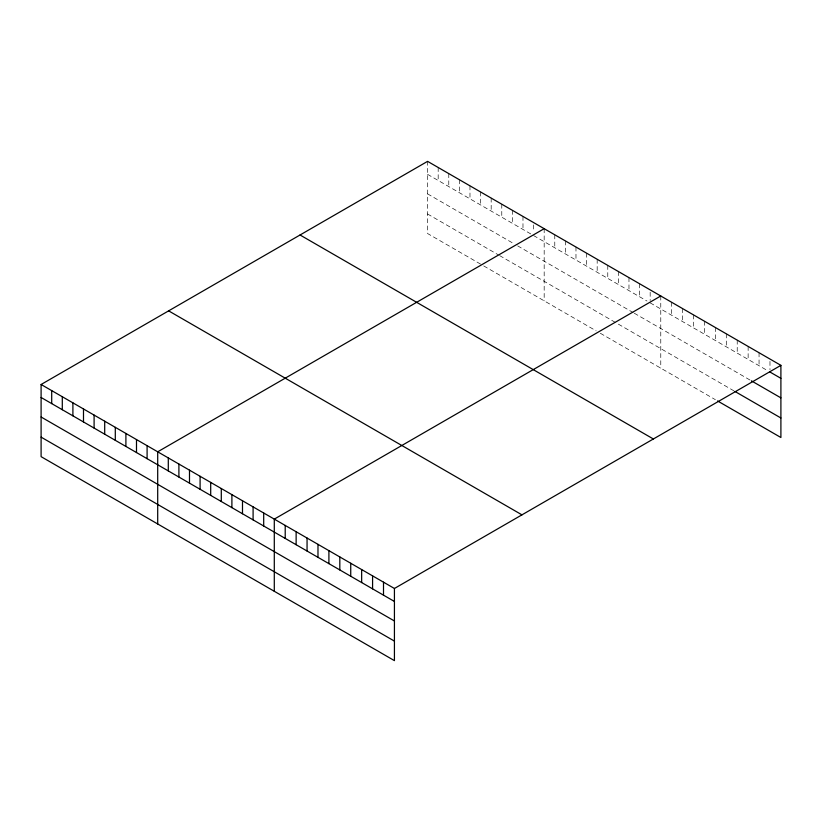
<?xml version="1.0" encoding="UTF-8"?>
<svg xmlns="http://www.w3.org/2000/svg" width="822" height="822" viewBox="0 0 822 822"><rect width="100%" height="100%" fill="white"/><g stroke="black" fill="none" stroke-linecap="round" stroke-linejoin="round"><path stroke-width="0.62" stroke-dasharray="4.11 3.08" d="M427.574 174.346L531.454 234.321M533.57 235.544L646.986 301.027M650.171 302.856L767.799 370.773M427.574 193.879L512.373 242.829M517.675 245.891L633.207 312.596M634.276 313.213L750.322 380.206M427.574 213.997L498.594 254.995M499.653 255.611L616.253 322.923M618.37 324.145L733.943 390.871M480.572 264.119L427.574 233.52L427.574 161.359M483.757 265.958L596.114 330.824M600.348 333.27L715.376 399.677M769.978 361.403L769.978 369.674M759.055 352.741L759.055 365.728M748.133 346.432L748.133 359.42M737.221 340.123L737.221 353.121M726.299 333.824L726.299 346.812M715.376 327.516L715.376 340.503M704.454 321.217L704.454 334.205M693.532 314.908L693.532 327.896M682.609 308.599L682.609 321.587M671.687 302.301L671.687 315.288M660.775 295.992L660.775 368.153M650.171 292.231L650.171 300.503M639.567 283.754L639.567 296.742M628.974 277.63L628.974 290.618M618.37 271.517L618.37 284.504M607.777 265.393L607.777 278.381M597.173 259.269L597.173 272.267M586.569 253.155L586.569 266.143M575.975 247.032L575.975 260.019M565.372 240.918L565.372 253.906M554.778 234.794L554.778 247.782M544.174 228.68L544.174 300.842M533.57 224.92L533.57 231.999M522.977 216.433L522.977 229.42M512.373 210.319L512.373 223.307M501.78 204.195L501.78 217.183M491.176 198.081L491.176 211.069M480.572 191.958L480.572 204.945M469.978 185.834L469.978 198.821M459.375 179.72L459.375 192.708M448.781 173.596L448.781 186.584M438.177 167.483L438.177 180.47"/><path stroke-width="1.23" d="M41.1 384.49L394.426 588.48L394.426 660.641L41.1 456.652L41.1 384.49L427.574 161.359L780.9 365.348L780.9 437.51L717.555 400.941M544.174 228.68L157.701 451.802L157.701 523.963M660.775 295.992L274.291 519.124L274.291 591.285M394.426 588.48L780.9 365.348M769.978 372.027L780.9 378.336M751.411 380.843L780.9 397.869M735.032 391.498L780.9 417.987M300.04 234.989L653.367 438.979M168.633 310.86L521.96 514.849M41.1 397.478L394.426 601.468M41.1 417.001L394.426 620.99M41.1 437.129L394.426 641.109M383.504 582.171L383.504 595.159M372.582 575.873L372.582 588.86M361.659 569.564L361.659 582.551M350.737 563.255L350.737 576.243M339.815 556.956L339.815 569.944M328.903 550.648L328.903 563.635M317.98 544.339L317.98 557.326M307.058 538.04L307.058 551.028M296.136 531.731L296.136 544.719M285.213 525.422L285.213 538.42M263.698 513L263.698 525.988M253.094 506.886L253.094 519.874M242.49 500.762L242.49 513.75M231.896 494.639L231.896 507.636M221.293 488.525L221.293 501.512M210.699 482.401L210.699 495.389M200.095 476.287L200.095 489.275M189.492 470.163L189.492 483.151M178.898 464.05L178.898 477.037M168.294 457.926L168.294 470.914M147.097 445.688L147.097 458.676M136.493 439.565L136.493 452.552M125.9 433.451L125.9 446.438M115.296 427.327L115.296 440.315M104.702 421.203L104.702 434.191M94.098 415.089L94.098 428.077M83.495 408.966L83.495 421.953M72.901 402.852L72.901 415.84M62.297 396.728L62.297 409.716M51.704 390.604L51.704 403.602"/></g></svg>
